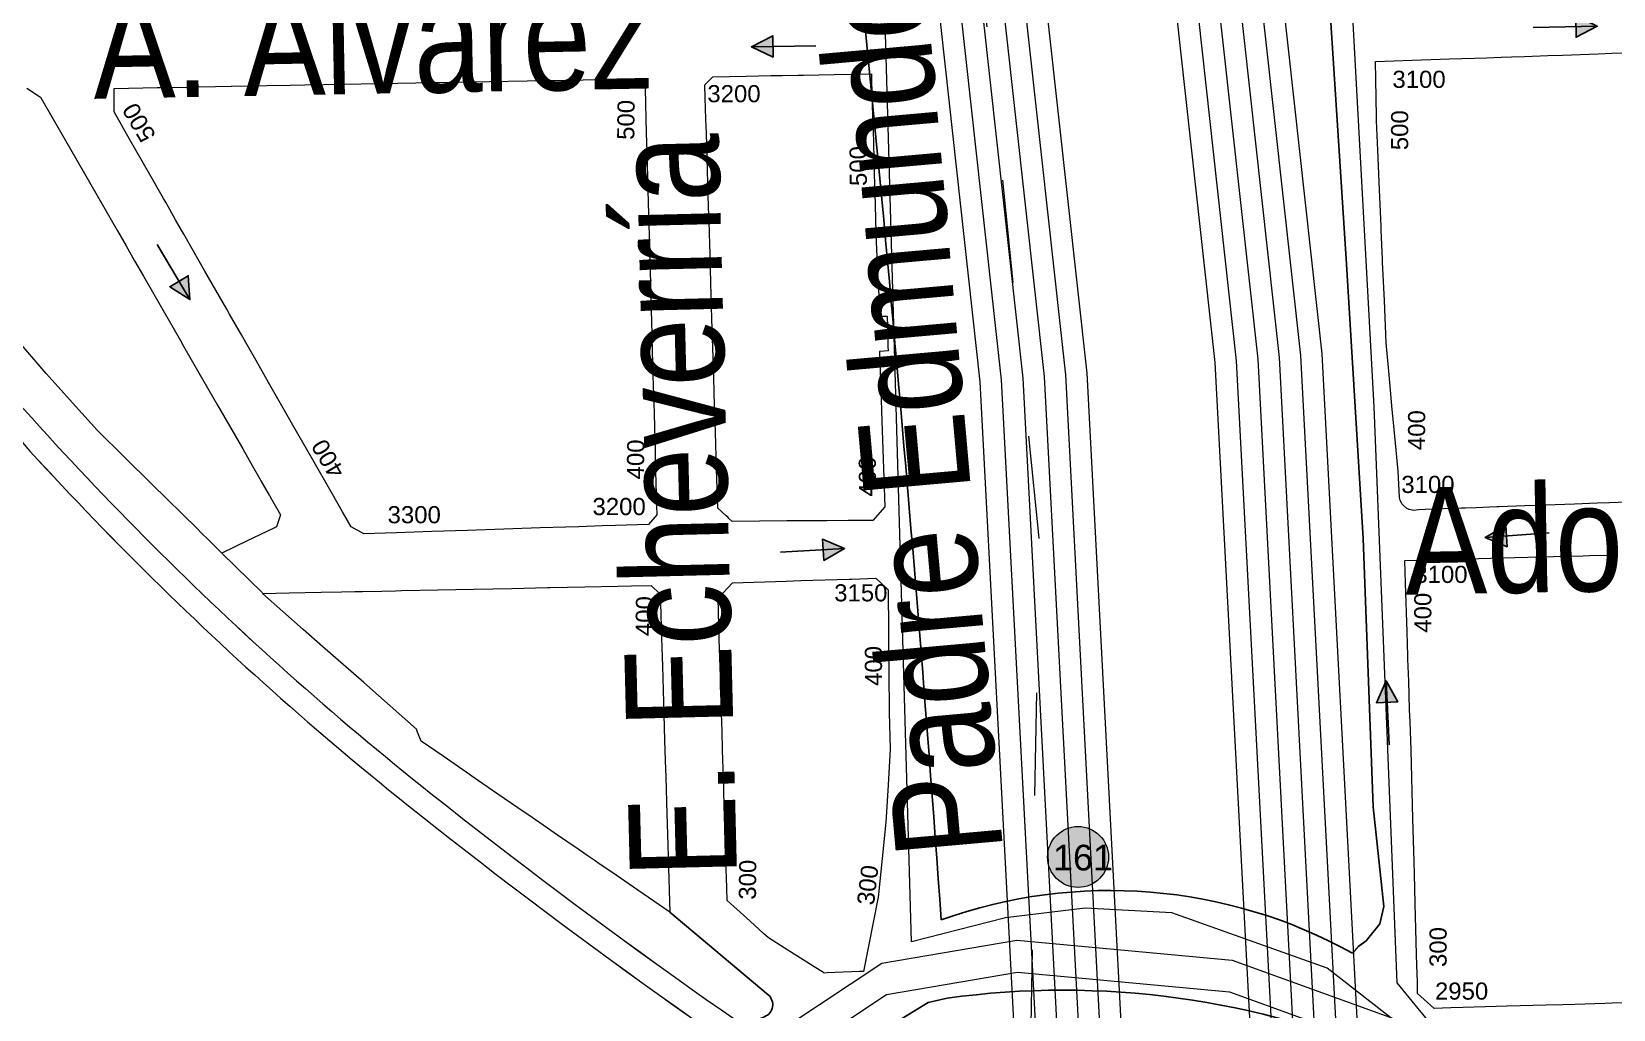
# Model space of a CAD drawing. Header units: millimetres. Extents: x 11558 to 23675, y 49449 to 61482.
# Drawn here: x 17404.8 to 17773.9, y 53689.8 to 53918 of the extents above; entities that cross this region are included whole.
import ezdxf

# ---------------------------------------------------------------- set-up
doc = ezdxf.new("R2010")
doc.units = ezdxf.units.MM
doc.linetypes.add('ACAD_ISO03W100', pattern=[30, 12, -18])
for name, color, linetype in [('0. autopistas', 254, 'Continuous'), ('0. plano base - nombres calles', 22, 'Continuous'), ('0. Plano Base - PLANO', 254, 'Continuous'), ('0. Plano base - sentido calles', 253, 'Continuous'), ('0. vias del tren', 252, 'VÍAS'), ('0.BARRIOS - DIVISIÓN', 12, 'ACAD_ISO03W100'), ('7. puesta en valor CC la lucila', 212, 'Continuous'), ('numeración', 7, 'Continuous')]:
    doc.layers.add(name, color=color, linetype=linetype)
for name, color, linetype, true_color in [('Linea 15 a Cap', 7, 'Continuous', 0x13f12d), ('Linea 15 a Prov', 7, 'Continuous', 0x077e15), ('Linea 161 ida', 7, 'Continuous', 0xd16b6b), ('linea 161 vuelta', 7, 'Continuous', 0x9d070c), ('Linea 194 ida', 7, 'Continuous', 0x8f148f), ('Linea 194 vuelta', 7, 'Continuous', 0x34dad7), ('Linea 228 ida', 7, 'Continuous', 0x8d6453), ('Linea 228 vuelta', 7, 'Continuous', 0x73a95b), ('Linea 371', 7, 'Continuous', 0xfb0804), ('Linea 430', 7, 'Continuous', 0xdb7a0a), ('Linea 57 ida', 7, 'Continuous', 0xf6120e), ('Linea 57 vuelta', 7, 'Continuous', 0x71160a)]:
    doc.layers.add(name, color=color, linetype=linetype, true_color=true_color)
doc.layers.add('Linea Bicentenario Original', color=7, linetype='Continuous', true_color=0x0000cc, transparency=0.5)
doc.layers.get('7. puesta en valor CC la lucila').off()
doc.styles.get("Standard").update_dxf_attribs({"font": 'arial.ttf'})
doc.linetypes.add('VÍAS', pattern='A,0.15,[130,ltypeshp.shx,S=0.25,R=0,X=0,Y=0],0.15', length=0.3)

# ---------------------------------------------------------------- blocks, each defined once
blk = doc.blocks.new('MANZANAS')
at = {"layer": '0. Plano Base - PLANO', "color": 0, "linetype": 'Continuous', "lineweight": 5}
for p, q in [((5638075.16, 6177058.13), (5638106.11, 6177003.6)), ((5638106.11, 6177003.6), (5638119.09, 6176984.09)), ((5638119.09, 6176984.09), (5638120.09, 6176980.09)), ((5638120.09, 6176980.09), (5638119.08, 6176975.09)), ((5638119.08, 6176975.09), (5638118.08, 6176973.09)), ((5638118.08, 6176973.09), (5638117.58, 6176971.09)), ((5638038.53, 6176918.17), (5638035.02, 6176915.17)), ((5638035.02, 6176915.17), (5638030.67, 6176907.93))]:
    blk.add_line(p, q, dxfattribs=at)
at = {"layer": '0. Plano Base - PLANO', "color": 0, "linetype": 'VÍAS', "lineweight": 5, "ltscale": 4}
for points in [[(5636190.29, 6177920.23), (5636600.65, 6177660.36), (5637085.84, 6177354.16), (5637263.62, 6177241.21), (5637472.82, 6177111), (5637571.49, 6177049.28, 0.034614), (5637743.65, 6176957.49, 0.057202), (5637909.55, 6176905.02, 0.054556), (5638209.99, 6176880.02), (5638294.57, 6176887.04), (5638406.34, 6176909.92, 0.047981), (5638486.75, 6176934.6, 0.010506), (5638593.2, 6176981.47, 0.012553), (5638693.49, 6177031.26), (5639415.11, 6177447.42), (5639833.78, 6177688.18), (5639882.57, 6177713.3), (5639982.37, 6177752.6), (5640325.06, 6177892.29), (5640449.11, 6177927.35), (5640559.38, 6177958.52), (5640687.98, 6177992.86, -0.106625), (5640860.02, 6178001.21, -0.026161), (5640988.08, 6177973.08, -0.026161)], [(5636187.35, 6177915.58), (5636597.71, 6177655.71), (5637082.9, 6177349.51), (5637260.69, 6177236.55), (5637469.91, 6177106.33), (5637568.57, 6177044.61, 0.034614), (5637741.4, 6176952.47, 0.057202), (5637908.5, 6176899.62, 0.054584), (5638210.28, 6176874.52), (5638295.35, 6176881.59), (5638407.44, 6176904.53, 0.047981), (5638488.86, 6176929.52, 0.010506), (5638595.52, 6176976.48, 0.012565), (5638696.14, 6177026.44), (5639417.85, 6177442.65), (5639836.41, 6177683.35), (5639884.84, 6177708.29), (5639984.42, 6177747.49), (5640326.85, 6177887.08), (5640450.61, 6177922.06), (5640560.84, 6177953.22), (5640689.4, 6177987.55, -0.106625), (5640859.12, 6177995.78, -0.026161), (5640986.62, 6177967.77, 0.135104)]]:
    blk.add_lwpolyline(points, format="xyb", dxfattribs=at)
at = {"layer": '0. Plano Base - PLANO', "color": 0, "linetype": 'Continuous', "lineweight": 5}
for points in [[(5637974.41, 6177217.75), (5637976.32, 6177215.23), (5638008.27, 6177169.2), (5638042.22, 6177113.17), (5638075.16, 6177058.13)], [(5638131.27, 6177097.08), (5638122.38, 6177092.03), (5638119.84, 6177090.59), (5638115.22, 6177087.96), (5638107.37, 6177083.51), (5638105.16, 6177082.26), (5638099.84, 6177079.24), (5638099.5, 6177079.04), (5638095.3, 6177076.66), (5638093.02, 6177075.36), (5638092.3, 6177074.95), (5638084.92, 6177070.77), (5638083.53, 6177069.98), (5638082.63, 6177069.37), (5638082.26, 6177069.26), (5638081.58, 6177069.07), (5638081.03, 6177069.04), (5638079.96, 6177069.25), (5638079.46, 6177069.48), (5638078.85, 6177069.95), (5638078.6, 6177070.15), (5638078.26, 6177070.57), (5638075.16, 6177075.81), (5638071.59, 6177081.34), (5638068.11, 6177086.74), (5638067.31, 6177087.99), (5638063.92, 6177093.28), (5638062.94, 6177094.8), (5638058.89, 6177101.12), (5638053.97, 6177109.67), (5638049.49, 6177117.43), (5638049.09, 6177118.13), (5638045.8, 6177123.83), (5638045.3, 6177124.71), (5638041.05, 6177132.09), (5638036.44, 6177140.09), (5638033.03, 6177146.04), (5638032.52, 6177146.94), (5638028.43, 6177154.53), (5638026.43, 6177158.23), (5638033.87, 6177162.43), (5638041.47, 6177166.72), (5638049.08, 6177171.01), (5638051.99, 6177172.66), (5638054.08, 6177173.84), (5638056.68, 6177175.31), (5638061.43, 6177177.99), (5638064.43, 6177179.68), (5638071.7, 6177183.78), (5638074.5, 6177185.37), (5638077.82, 6177187.24)], [(5638183.75, 6176992.55), (5638176.76, 6176988.65), (5638175.24, 6176987.8), (5638169.12, 6176984.39), (5638166.69, 6176983.04), (5638163.19, 6176981.09), (5638155.36, 6176976.72), (5638146.35, 6176971.7), (5638143.85, 6176970.3), (5638140.46, 6176968.41), (5638135.42, 6176969.74), (5638134.11, 6176972.11), (5638132.2, 6176975.55), (5638131.02, 6176977.67), (5638125.24, 6176988.09), (5638121.89, 6176994.14), (5638120.5, 6176996.64), (5638115.63, 6177005.42), (5638107.86, 6177019.43), (5638104.59, 6177025.24), (5638103.24, 6177027.63), (5638101.54, 6177030.67), (5638099.95, 6177033.49), (5638097.46, 6177037.91), (5638097.07, 6177038.6), (5638094.32, 6177043.5), (5638088.75, 6177053.39), (5638086.13, 6177058.05), (5638091.25, 6177060.88), (5638093.9, 6177062.34), (5638101.26, 6177066.41), (5638108.64, 6177070.48), (5638116.55, 6177074.85), (5638122.61, 6177078.2), (5638123.88, 6177078.9), (5638128.88, 6177081.66)], [(5637750.03, 6177007.62), (5637753.81, 6177007.25), (5637763.16, 6177001.26), (5637773.63, 6176994.54), (5637784.09, 6176987.83), (5637787.51, 6176985.63), (5637790.91, 6176983.45), (5637794.42, 6176981.2), (5637801.46, 6176976.69), (5637808.95, 6176971.88), (5637810.22, 6176971.06), (5637816.27, 6176967.18), (5637823.59, 6176962.49), (5637830.66, 6176957.95), (5637833.53, 6176956.11), (5637837.26, 6176953.72), (5637840.28, 6176951.78), (5637840.71, 6176951.5), (5637843.99, 6176949.4), (5637844.1, 6176949.33), (5637844.87, 6176948.83), (5637848.42, 6176946.55), (5637848.92, 6176943.6), (5637848.51, 6176943.05), (5637848.39, 6176942.9), (5637844.38, 6176937.57), (5637840.43, 6176932.33), (5637836.26, 6176933.61), (5637833.86, 6176934.35), (5637832.74, 6176934.69), (5637818.53, 6176939.06), (5637809.94, 6176941.7), (5637801.44, 6176944.31), (5637793.35, 6176947.34), (5637788.61, 6176949.11), (5637784.71, 6176950.57), (5637776.61, 6176953.84)]]:
    blk.add_lwpolyline(points, dxfattribs=at)
for points in [[(5637946.82, 6177059.61), (5637951.24, 6177052.23), (5637952.68, 6177052.98), (5637955.02, 6177048.74), (5637956.12, 6177046.74), (5637956.62, 6177045.83), (5637955.02, 6177044.87), (5637954.94, 6177044.82), (5637957.14, 6177040.9), (5637959.28, 6177037.1), (5637962.87, 6177030.7), (5637972.71, 6177013.17), (5637971.7, 6177009.1), (5637970.6, 6177008.52), (5637967.08, 6177006.66), (5637966.62, 6177006.42), (5637962.2, 6177004.09), (5637961.15, 6177003.53), (5637957.12, 6177001.41), (5637953.96, 6176999.74), (5637942.65, 6176993.76), (5637941.71, 6176994.02), (5637941.42, 6176994.1), (5637940.84, 6176994.26), (5637938.25, 6176994.97), (5637933.79, 6177002.95), (5637929.62, 6177010.42), (5637925.23, 6177018.29), (5637923.18, 6177021.96), (5637921.09, 6177025.69), (5637916.7, 6177033.55), (5637912.61, 6177040.89), (5637910.97, 6177043.83), (5637909.3, 6177046.82), (5637908.21, 6177048.77), (5637905.62, 6177053.41), (5637903.99, 6177056.33), (5637899.82, 6177063.79), (5637895.57, 6177071.4), (5637893.97, 6177074.27), (5637891.54, 6177078.62), (5637890.07, 6177081.24), (5637890.05, 6177081.29), (5637890.79, 6177083.78), (5637897.67, 6177087.51), (5637902.75, 6177090.27), (5637905.12, 6177091.55), (5637908.33, 6177093.29), (5637909.42, 6177093.88), (5637915.74, 6177097.31), (5637923.36, 6177101.44), (5637923.42, 6177101.33), (5637923.68, 6177100.86), (5637924.14, 6177100.03), (5637926.8, 6177095.24), (5637928.22, 6177092.69), (5637929.7, 6177090.04), (5637936.07, 6177078.56), (5637938.1, 6177074.9), (5637939.94, 6177071.57), (5637942.39, 6177067.13)], [(5637874.4, 6176955.33), (5637867.71, 6176951.58), (5637864.38, 6176951.62), (5637860.96, 6176953.82), (5637856.99, 6176956.38), (5637848.68, 6176961.74), (5637841.39, 6176966.44), (5637839.66, 6176967.55), (5637831.75, 6176972.66), (5637826.79, 6176975.86), (5637823.77, 6176977.8), (5637821, 6176979.59), (5637816.32, 6176982.61), (5637815.2, 6176983.33), (5637806.56, 6176988.9), (5637798.24, 6176994.27), (5637794.98, 6176996.37), (5637791.18, 6176998.82), (5637790.16, 6176999.48), (5637784.76, 6177002.96), (5637781.77, 6177004.89), (5637776.75, 6177008.13), (5637770.61, 6177012.09), (5637768.11, 6177016.97), (5637776.95, 6177021.77), (5637779.59, 6177023.2), (5637783.32, 6177025.22), (5637783.61, 6177025.38), (5637788.93, 6177028.27), (5637792.13, 6177030.01), (5637792.23, 6177030.06), (5637799.51, 6177034.01), (5637804.21, 6177036.56), (5637807.21, 6177038.19), (5637814.94, 6177042.38), (5637822.61, 6177046.54), (5637829.99, 6177050.54), (5637837.43, 6177054.58), (5637845.11, 6177058.74), (5637852.86, 6177062.95), (5637857.63, 6177065.54), (5637860.62, 6177067.16), (5637868.01, 6177071.17), (5637875.22, 6177075.08), (5637878.02, 6177074.15), (5637879.8, 6177070.94), (5637881.48, 6177067.9), (5637883.08, 6177065.03), (5637885.25, 6177061.11), (5637889.58, 6177053.31), (5637893.69, 6177045.91), (5637894.51, 6177044.43), (5637896.52, 6177040.8), (5637897.96, 6177038.22), (5637898.61, 6177037.05), (5637902.17, 6177030.63), (5637903.71, 6177027.85), (5637904.03, 6177027.27), (5637906.32, 6177023.15), (5637910.64, 6177015.37), (5637914.85, 6177007.78), (5637916.49, 6177004.83), (5637919.04, 6177000.24), (5637921.5, 6176995.79), (5637925.31, 6176988.93), (5637926.36, 6176987.03), (5637925.7, 6176984.13), (5637918.97, 6176980.36), (5637916.25, 6176978.83), (5637911.52, 6176976.18), (5637908.89, 6176974.7), (5637903.66, 6176971.76), (5637888.81, 6176963.42), (5637881.58, 6176959.37)], [(5638010.96, 6176910.47), (5638010.37, 6176910.13), (5638010.17, 6176910.15), (5638007.62, 6176910.36), (5638005.6, 6176910.52), (5637999.3, 6176911.04), (5637995.06, 6176911.41), (5637993.53, 6176911.81), (5637989.42, 6176912.88), (5637982.45, 6176914.7), (5637982.39, 6176914.81), (5637981.03, 6176917.23), (5637979.86, 6176919.32), (5637978.03, 6176922.6), (5637976.05, 6176926.16), (5637973.85, 6176930.09), (5637971.7, 6176933.94), (5637969.89, 6176937.18), (5637969.56, 6176937.78), (5637965.33, 6176945.35), (5637963.11, 6176949.32), (5637961.15, 6176952.83), (5637959.73, 6176955.37), (5637958.01, 6176958.44), (5637956.95, 6176960.35), (5637952.63, 6176968.08), (5637951.11, 6176970.8), (5637948, 6176976.38), (5637949.34, 6176981.11), (5637960.26, 6176987.21), (5637963.25, 6176988.88), (5637973.11, 6176994.39), (5637973.67, 6176994.7), (5637978.58, 6176997.45), (5637982.38, 6176996.38), (5637995.77, 6176971.12), (5637999.9, 6176963.67), (5638003.36, 6176955.88), (5638006.85, 6176948.03), (5638009.99, 6176940.1), (5638013.08, 6176932.31), (5638013.33, 6176931.68), (5638018.3, 6176914.7), (5638018.25, 6176914.67), (5638017.96, 6176914.5), (5638017.47, 6176914.22)], [(5637965.5, 6176917.43), (5637971.83, 6176906.12), (5637962.8, 6176907.24), (5637955.52, 6176908.14), (5637952, 6176908.57), (5637950.88, 6176908.71), (5637948.91, 6176908.96), (5637946.31, 6176909.28), (5637940.27, 6176910.03), (5637938.38, 6176910.26), (5637933.11, 6176910.91), (5637929.12, 6176911.41), (5637923.52, 6176912.1), (5637918.08, 6176912.77), (5637913.61, 6176913.33), (5637908.08, 6176914.01), (5637901.93, 6176914.78), (5637900.22, 6176916.29), (5637899.66, 6176916.79), (5637896.19, 6176917.65), (5637883.73, 6176920.73), (5637877.52, 6176922.26), (5637871.41, 6176923.77), (5637865.5, 6176925.24), (5637853.16, 6176928.29), (5637858.64, 6176931.29), (5637865.22, 6176934.88), (5637869.34, 6176937.13), (5637872.1, 6176938.63), (5637873.7, 6176939.51), (5637877.64, 6176941.66), (5637880.4, 6176943.17), (5637881.64, 6176943.84), (5637889.13, 6176947.94), (5637896.46, 6176951.94), (5637904.26, 6176956.2), (5637911.56, 6176960.18), (5637912.1, 6176960.48), (5637919.19, 6176964.35), (5637925.98, 6176968.06), (5637928.74, 6176969.57), (5637932.78, 6176971.77), (5637935.61, 6176970.94), (5637937.85, 6176966.92), (5637939.45, 6176964.07), (5637941.7, 6176960.04), (5637943.79, 6176956.3), (5637947.91, 6176948.93), (5637950.77, 6176943.81), (5637952.23, 6176941.19), (5637954.53, 6176937.07), (5637956.44, 6176933.65), (5637960.62, 6176926.18), (5637964.14, 6176919.88)]]:
    blk.add_lwpolyline(points, close=True, dxfattribs=at)
at = {"layer": '0. Plano Base - PLANO', "color": 0}
blk.add_lwpolyline([(5637840.43, 6176932.33), (5637853.08, 6176928.44)], dxfattribs=at)
blk.add_lwpolyline([(5637971.83, 6176906.12), (5638001.08, 6176899.59, -0.57325), (5638002.66, 6176894.66, 0.271821), (5637998.94, 6176876.28, -0.473165), (5637996.5, 6176872.33), (5637960.59, 6176867.5)], format="xyb", dxfattribs=at)
at = {"layer": '0. Plano Base - PLANO', "color": 0, "linetype": 'Continuous', "lineweight": 5}
for centre, radius, start, end in [((5631640.7, 6173015.27), 7494.19, 31.524897, 33.884771), ((5638114.49, 6176854.36), 116.77, 88.4832, 137.1708), ((5638152.82, 6176756.83), 197.72, 93.9904, 125.3141)]:
    blk.add_arc(centre, radius, start, end, dxfattribs=at)
blk = doc.blocks.new('161 ida')
at = {"layer": 'Linea 161 ida', "lineweight": 211, "true_color": 0xededed}
h = blk.add_hatch(color=7, dxfattribs=at)
h.dxf.hatch_style = 1
edge = h.paths.add_edge_path()
edge.add_arc((0, 0), 7.11, 0, 360)
at = {"layer": 'Linea 161 ida', "lineweight": 9}
blk.add_circle((0, 0), 7.11, dxfattribs=at)
at = {"layer": 'Linea 161 ida', "lineweight": 15, "insert": (-5.85, 2.85), "char_height": 6, "attachment_point": 1}
blk.add_mtext_dynamic_manual_height_columns('161', width=16.4579, gutter_width=12.5, heights=[0], dxfattribs=at)

msp = doc.modelspace()

# ---------------------------------------------------------------- hatches: boundary and pattern name
at = {"layer": '0. Plano base - sentido calles', "linetype": 'Continuous', "lineweight": 25, "ltscale": 2, "true_color": 0x1a1a1a}
h = msp.add_hatch(color=250, dxfattribs=at)
h.dxf.hatch_style = 1
h.paths.add_polyline_path([(17770.12, 53919.23), (17765.08, 53921.65), (17765.13, 53919.15)])
h.paths.add_polyline_path([(17770.12, 53919.23), (17765.13, 53919.15), (17765.17, 53916.65)])
h = msp.add_hatch(color=250, dxfattribs=at)
h.dxf.hatch_style = 1
h.paths.add_polyline_path([(17572.75, 53914.45), (17577.79, 53912.03), (17577.75, 53914.53)])
h.paths.add_polyline_path([(17572.75, 53914.45), (17577.75, 53914.53), (17577.71, 53917.03)])
h = msp.add_hatch(color=250, dxfattribs=at)
h.dxf.hatch_style = 1
h.paths.add_polyline_path([(17441.71, 53855.42), (17441.31, 53860.99), (17439.16, 53859.71)])
h.paths.add_polyline_path([(17441.71, 53855.42), (17439.16, 53859.71), (17437.01, 53858.44)])
h = msp.add_hatch(color=250, dxfattribs=at)
h.dxf.hatch_style = 1
h.paths.add_polyline_path([(17594.48, 53797.35), (17589.34, 53799.55), (17589.49, 53797.05)])
h.paths.add_polyline_path([(17594.48, 53797.35), (17589.49, 53797.05), (17589.64, 53794.56)])
h = msp.add_hatch(color=250, dxfattribs=at)
h.dxf.hatch_style = 1
h.paths.add_polyline_path([(17743.93, 53799.88), (17749.09, 53797.75), (17748.92, 53800.24)])
h.paths.add_polyline_path([(17743.93, 53799.88), (17748.92, 53800.24), (17748.74, 53802.73)])
h = msp.add_hatch(color=250, dxfattribs=at)
h.dxf.hatch_style = 1
h.paths.add_polyline_path([(17720.82, 53766.46), (17718.57, 53761.35), (17721.07, 53761.47)])
h.paths.add_polyline_path([(17720.82, 53766.46), (17721.07, 53761.47), (17723.56, 53761.59)])

# ---------------------------------------------------------------- linework, layer by layer
at = {"layer": '0. autopistas'}
for p, q in [((17707.32, 53929.1), (17711.61, 53863.73)), ((17711.61, 53863.73), (17715.48, 53799.7)), ((17715.48, 53799.7), (17717.8, 53737.05)), ((17717.8, 53737.05), (17720.32, 53713.75)), ((17720.32, 53713.75), (17719.36, 53709.74)), ((17719.36, 53709.74), (17716.17, 53705.76)), ((17714.36, 53704.45), (17712.99, 53702.91)), ((17716.17, 53705.76), (17714.36, 53704.45)), ((17618.44, 53692.39), (17613.95, 53691.35)), ((17613.95, 53691.35), (17606.75, 53686.93))]:
    msp.add_line(p, q, dxfattribs=at)
for centre, radius, start, end in [((10141.75, 53178.61), 7494.19, 4.071245, 6.431118), ((17656.43, 53600.75), 116.77, 61.0295, 109.7171), ((17645.48, 53496.53), 197.72, 66.5368, 97.8605)]:
    msp.add_arc(centre, radius, start, end, dxfattribs=at)
at = {"layer": '0. Plano base - sentido calles', "color": 250, "linetype": 'Continuous', "lineweight": 25, "ltscale": 2, "true_color": 0x1a1a1a}
for points in [[(17755.13, 53918.98), (17770.12, 53919.23), (17765.17, 53916.65), (17765.08, 53921.65), (17770.12, 53919.23)], [(17587.75, 53914.7), (17572.75, 53914.45), (17577.71, 53917.03), (17577.79, 53912.03), (17572.75, 53914.45)], [(17434.05, 53868.31), (17441.71, 53855.42), (17437.01, 53858.44), (17441.31, 53860.99), (17441.71, 53855.42)], [(17579.51, 53796.45), (17594.48, 53797.35), (17589.64, 53794.56), (17589.34, 53799.55), (17594.48, 53797.35)], [(17758.89, 53800.96), (17743.93, 53799.88), (17748.74, 53802.73), (17749.09, 53797.75), (17743.93, 53799.88)], [(17721.56, 53751.48), (17720.82, 53766.46), (17723.56, 53761.59), (17718.57, 53761.35), (17720.82, 53766.46)]]:
    msp.add_lwpolyline(points, dxfattribs=at)
at = {"layer": '0. vias del tren', "color": 252, "lineweight": 13, "ltscale": 2}
for points in [[(16435.57, 55430.93), (16679.91, 55011.13), (16969.3, 54515.73), (17074.98, 54333.52), (17200.61, 54121.51), (17259.7, 54021.26, 0.034614), (17370.59, 53859.81, 0.057202), (17494.5, 53735.88, 0.054584), (17750.73, 53574.47), (17829.47, 53541.52), (17939.52, 53510.21, 0.047981), (18023.3, 53494.85, 0.010506), (18139.59, 53487.34, 0.012565), (18251.92, 53485.29), (19084.23, 53521.9), (19566.63, 53542.52), (19621.1, 53542.32), (19727.53, 53531.2), (20095.76, 53497.2), (20221.71, 53471.18), (20333.89, 53448.01), (20463.8, 53419.21, -0.106625), (20618.2, 53348.27, -0.026161), (20718.43, 53264.63, 0.135104)], [(16440.33, 55433.7), (16684.66, 55013.9), (16974.05, 54518.5), (17079.73, 54336.31), (17205.34, 54124.31), (17264.44, 54024.05, 0.034614), (17374.9, 53863.23, 0.057202), (17497.92, 53740.19, 0.054556), (17753, 53579.49), (17831.29, 53546.72), (17941.03, 53515.5, 0.047981), (18023.76, 53500.33, 0.010506), (18139.83, 53492.84, 0.012553), (18251.78, 53490.79), (19083.99, 53527.39), (19566.52, 53548.02), (19621.39, 53547.82), (19728.07, 53536.67), (20096.57, 53502.64), (20222.82, 53476.57), (20335.04, 53453.39), (20464.99, 53424.58, -0.106625), (20621.5, 53352.67, -0.026161), (20722.17, 53268.66, -0.026161)]]:
    msp.add_lwpolyline(points, format="xyb", dxfattribs=at)
at = {"layer": '0.BARRIOS - DIVISIÓN', "color": 14, "lineweight": 18, "ltscale": 2}
for points in [[(19746.68, 55789.02), (19726.12, 55476.55), (19705.29, 55342.21), (19682.91, 54948.63), (19661.94, 54643.15), (19640.4, 54304.03), (19607.91, 53959.65), (19567.75, 53570.63), (19550.03, 53389.45), (19077.25, 53357.53), (18962.05, 53342.81), (18817.78, 53351.07), (18595.68, 53358.57), (18202.92, 53380.53), (17765.7, 53372.91), (17659.73, 53390.45), (17637.92, 53679.7), (17639.89, 53799.72), (17625.59, 53940.22), (17597.55, 54075.9), (17579.24, 54125.09), (17580.44, 54241.86), (17585.92, 54374.44), (17552.48, 55699.13)], [(16143.57, 52644.27), (16954.31, 53347.77), (17515.76, 53367.33), (17538.11, 53382.21), (17659.73, 53390.45), (17637.92, 53679.7), (17639.89, 53799.72), (17625.59, 53940.22), (17597.55, 54075.9), (17579.24, 54125.09), (17580.44, 54241.86), (17585.92, 54374.44), (14987.64, 54310.9)]]:
    msp.add_lwpolyline(points, dxfattribs=at)
at = {"layer": 'Linea 15 a Cap', "lineweight": 15}
msp.add_lwpolyline([(18877.05, 53299.72), (18768.87, 53302.62), (18677.1, 53304.55), (18566.98, 53306.48), (18503.23, 53305.52), (18390.76, 53303.76), (18311.55, 53300.87), (18247.8, 53294.11), (18113.53, 53276.73), (17915.51, 53247.77), (17757.95, 53258.57, -0.327339), (17621.75, 53442.94), (17639.94, 53669.21), (17631.12, 53836.68), (17611.1, 54018.07), (17583.77, 54155.58), (17556.37, 54318.32)], format="xyb", dxfattribs=at)
at = {"layer": 'Linea 15 a Prov', "lineweight": 15}
msp.add_lwpolyline([(18877.16, 53349.74), (18770.06, 53352.61), (18678.07, 53354.54), (18567.04, 53356.49), (18502.47, 53355.51), (18394.07, 53362.76), (18317.53, 53362.12), (18240.35, 53361.48), (18103.76, 53357.87), (17915.85, 53338.65), (17813.35, 53356.99, -0.32162), (17720.56, 53456.2), (17710.09, 53668.24), (17700.92, 53842.36), (17680.35, 54028.76), (17652.62, 54168.22), (17625.99, 54326.4)], format="xyb", dxfattribs=at)
at = {"layer": 'Linea 161 ida', "lineweight": 15}
msp.add_lwpolyline([(15038.53, 53630.5), (15295.58, 53649.16), (15371.25, 53654.67), (15484.23, 53659.53), (15810.17, 53662.07), (16225.4, 53664.88), (16529.57, 53667.04), (16965.89, 53670.07), (17201.7, 53671.86), (17517.89, 53678), (17563.08, 53658.66), (17581.23, 53686.03), (17603.13, 53700.55), (17634.67, 53705.92), (17684.92, 53701.24), (17730.71, 53684.71), (17931.54, 53691), (18114.3, 53694.88), (18298.16, 53701.83), (18520.75, 53709.01), (18726.26, 53714.34), (19024.98, 53724), (19387.6, 53734.8), (19584.12, 53739.87)], dxfattribs=at)
at = {"layer": 'linea 161 vuelta', "lineweight": 15}
msp.add_lwpolyline([(15038.75, 53623.07), (15295.8, 53641.74), (15371.42, 53647.24), (15484.3, 53652.1), (15810.19, 53654.64), (16225.53, 53658.24), (16529.77, 53660.88), (16966.01, 53664.43), (17201.71, 53664.96), (17517.3, 53670.55), (17564.2, 53650.49), (17583.4, 53679.44), (17604.26, 53693.26), (17634.79, 53698.47), (17684.26, 53693.86), (17730.22, 53677.26), (17931.84, 53682.37), (18114.38, 53687.45), (18298.11, 53692.27), (18521.07, 53699.63), (18726.15, 53705.18), (19024.76, 53715.48), (19386.98, 53724.26), (19578.21, 53730.44)], dxfattribs=at)
at = {"layer": 'Linea 194 ida', "lineweight": 15}
msp.add_lwpolyline([(18877.08, 53309.73), (18769.11, 53312.62), (18677.29, 53314.55), (18566.99, 53316.48), (18502.97, 53315.51), (18390.94, 53316.13), (18309.79, 53314.8), (18247.45, 53312.87), (18110.15, 53293.86), (17916.88, 53273.32), (17760.32, 53268.31, -0.325758), (17631.75, 53442.57), (17649.96, 53669.07), (17641.09, 53837.49), (17621, 54019.6), (17593.6, 54157.39), (17566.31, 54319.47)], format="xyb", dxfattribs=at)
at = {"layer": 'Linea 194 vuelta', "lineweight": 15}
msp.add_lwpolyline([(18877.14, 53339.74), (18769.82, 53342.61), (18677.87, 53344.54), (18567.03, 53346.49), (18502.21, 53345.5), (18393.78, 53352.76), (18317.61, 53352.12), (18240.52, 53351.49), (18104.4, 53347.89), (17915.47, 53328.56), (17811.49, 53347.16, -0.32273), (17710.59, 53455.32), (17700.1, 53667.73), (17690.95, 53841.55), (17670.46, 54027.23), (17642.79, 54166.41), (17616.05, 54325.24)], format="xyb", dxfattribs=at)
at = {"layer": 'Linea 228 ida', "lineweight": 15}
msp.add_lwpolyline([(18877.13, 53334.73), (18769.7, 53337.61), (18677.78, 53339.54), (18567.02, 53341.49), (18502.08, 53340.5), (18393.64, 53347.76), (18317.66, 53347.12), (18240.61, 53346.49), (18104.72, 53342.89), (17915.28, 53323.51), (17810.57, 53342.25, -0.323237), (17705.6, 53454.88), (17695.11, 53667.48), (17685.96, 53841.15), (17665.51, 54026.47), (17637.87, 54165.51), (17611.07, 54324.67)], format="xyb", dxfattribs=at)
at = {"layer": 'Linea 228 vuelta', "lineweight": 15}
msp.add_lwpolyline([(18877.06, 53304.73), (18768.99, 53307.62), (18677.2, 53309.55), (18566.99, 53311.48), (18503, 53310.51), (18390.96, 53311.13), (18309.91, 53309.8), (18247.87, 53307.88), (18110.76, 53288.9), (17917.23, 53268.33), (17759.63, 53263.28, -0.327331), (17626.75, 53442.75), (17644.95, 53669.14), (17636.11, 53837.09), (17616.05, 54018.84), (17588.68, 54156.48), (17561.34, 54318.9)], format="xyb", dxfattribs=at)
at = {"layer": 'Linea 371', "lineweight": 15}
for points in [[(17725.56, 53456.25), (17715.08, 53668.5), (17705.9, 53842.77), (17685.3, 54029.52), (17657.54, 54169.12), (17630.96, 54326.97), (17624.91, 54421.12), (17614.91, 54753.22), (17609.44, 55018.02), (17599.05, 55441.42), (17580.65, 55749.75), (17564.14, 56103.52), (17552.21, 56382.28), (17540.9, 56622.56), (17522.31, 56715.45), (17438.74, 57119.43), (17385.05, 57385.09), (17331.8, 57583.94), (17287.45, 57721.37), (17289.44, 57848.9), (17264.06, 57918.91), (17222.67, 57987.51), (17161.06, 58051.63), (17029.71, 58350.34)], [(17636.76, 53442.38), (17654.97, 53669), (17646.08, 53837.9), (17625.94, 54020.36), (17598.52, 54158.29), (17571.29, 54320.05), (17564.97, 54418.29), (17554.93, 54751.7), (17549.46, 55016.66), (17539.1, 55438.89), (17520.73, 55746.56), (17504.2, 56100.84), (17492.27, 56379.59), (17481.18, 56615.22), (17463.51, 56703.48), (17379.95, 57107.41), (17326.61, 57371.38), (17274.12, 57567.38), (17230.04, 57711.91), (17164.68, 57798.69), (17136.71, 57844.98), (17111.1, 57931.49), (17102.76, 58035.15), (16974.79, 58326.18)]]:
    msp.add_lwpolyline(points, dxfattribs=at)
at = {"layer": 'Linea 430', "lineweight": 15}
for points in [[(18877.15, 53344.74), (18769.94, 53347.61), (18677.97, 53349.54), (18567.04, 53351.49), (18502.34, 53350.51), (18393.93, 53357.76), (18317.57, 53357.12), (18240.44, 53356.49), (18104.08, 53352.88), (17915.66, 53333.6), (17812.42, 53352.08, -0.322192), (17715.57, 53455.76), (17705.09, 53667.99), (17695.93, 53841.96), (17675.4, 54027.99), (17647.71, 54167.32), (17621.02, 54325.82)], [(18877.04, 53294.72), (18768.75, 53297.62), (18677, 53299.55), (18566.98, 53301.48), (18503.05, 53300.51), (18391.02, 53301.13), (18310.15, 53299.8), (18248.72, 53297.9), (18111.97, 53278.97), (17917.91, 53258.35), (17758.3, 53253.24, -0.3303), (17616.75, 53443.14), (17634.93, 53669.28), (17626.14, 53836.27), (17606.16, 54017.31), (17578.85, 54154.68), (17551.39, 54317.74)]]:
    msp.add_lwpolyline(points, format="xyb", dxfattribs=at)
at = {"layer": 'Linea 57 ida', "lineweight": 15}
msp.add_lwpolyline([(18877.12, 53329.73), (18769.58, 53332.61), (18677.68, 53334.54), (18567.02, 53336.48), (18501.96, 53335.5), (18393.49, 53342.75), (18317.7, 53342.12), (18240.7, 53341.49), (18105.04, 53337.9), (17915.09, 53318.47), (17809.64, 53337.34, -0.323717), (17700.62, 53454.45), (17690.11, 53667.22), (17680.98, 53840.74), (17660.57, 54025.7), (17632.95, 54164.61), (17606.1, 54324.09)], format="xyb", dxfattribs=at)
at = {"layer": 'Linea 57 vuelta', "lineweight": 15}
msp.add_lwpolyline([(18877.1, 53319.73), (18769.34, 53322.61), (18677.49, 53324.55), (18567.01, 53326.48), (18502.93, 53325.51), (18390.88, 53326.13), (18309.56, 53324.79), (18246.61, 53322.84), (18108.94, 53303.79), (17916.19, 53283.31), (17761.72, 53278.36, -0.322414), (17641.76, 53442.2), (17659.98, 53668.93), (17651.06, 53838.3), (17630.89, 54021.13), (17603.44, 54159.19), (17576.26, 54320.63)], format="xyb", dxfattribs=at)
at = {"layer": 'Linea Bicentenario Original', "color": 14, "lineweight": 15, "true_color": 0x8c0d0d}
msp.add_lwpolyline([(20037.05, 53723.43), (19917.24, 53725.16), (19758.14, 53725.16), (19600.89, 53726.18), (19568.14, 53731.1), (17733.99, 53678.41), (17707.12, 53699.36), (17670.84, 53712.34), (17650.62, 53713.43), (17632.03, 53711.12), (17610.09, 53705.54), (17603.83, 53922.95), (17581.4, 54032.1), (17053.75, 54016.57), (17030.34, 54095.76), (16510.55, 54095.76)], dxfattribs=at)
at = {"layer": 'Linea Bicentenario Original', "color": 165, "lineweight": 15, "true_color": 0x5e67af}
msp.add_lwpolyline([(20037.69, 53731.47), (19756.5, 53732.18), (19601.19, 53733.97), (19562.87, 53737.41), (18177.32, 53694.74), (17734.3, 53682.66), (17723.41, 53695.96), (17718.06, 53830.44), (17713.1, 53921.41), (17699.24, 54038.02), (17064.92, 54022.91), (17040.55, 54014.34), (16505.98, 54013.05)], dxfattribs=at)

# ---------------------------------------------------------------- block references
at = {"layer": '0. Plano Base - PLANO', "color": 28, "lineweight": 5, "true_color": 0x0d0d0d, "rotation": 332.5463477508169}
msp.add_blockref('MANZANAS', (-7833237.48, -2828296.13), dxfattribs=at)
at = {"layer": '7. puesta en valor CC la lucila', "color": 250, "lineweight": 30, "rotation": 332.5463477508169}
msp.add_blockref('MANZANAS', (-7833237.48, -2828296.13), dxfattribs=at)
at = {"layer": 'Linea 161 ida', "lineweight": 15}
msp.add_blockref('161 ida', (17648.96, 53725.35), dxfattribs=at)

# ---------------------------------------------------------------- texts
at = {"layer": '0. plano base - nombres calles', "color": 250, "lineweight": 15, "true_color": 0x1a1a1a, "char_height": 25, "attachment_point": 1}
for s, insert, rotation in [('{\\fArial Narrow|b0|i0|c0|p34;Padre Edmundo Vanini}', (17606.59, 53724.51), 95.0903), ('{\\fArial Narrow|b0|i0|c0|p34;A. Alvarez}', (17418.85, 53927.28), 1.0744), ('{\\fArial Narrow|b0|i0|c0|p34;E. Echeverría}', (17544.39, 53720.21), 91.4248), ('{\\fArial Narrow|b0|i0|c0|p34;Adolfo Alsina}', (17724.93, 53811.53), 1.0744)]:
    msp.add_mtext_dynamic_manual_height_columns(s, width=329.255, gutter_width=12.5, heights=[0], dxfattribs=dict(at, insert=insert, rotation=rotation))
at = {"layer": 'numeración', "color": 251, "true_color": 0x606162, "char_height": 4, "attachment_point": 1}
for s, insert in [('3100', (17722.31, 53908.85)), ('3200', (17562.45, 53905.5)), ('3100', (17724.38, 53814.3)), ('3300', (17487.83, 53807.23)), ('3200', (17535.65, 53809.14)), ('3100', (17727.42, 53793.3)), ('3150', (17592.05, 53789)), ('2950', (17732.24, 53696.05))]:
    msp.add_mtext_dynamic_manual_height_columns(s, width=16.0314, gutter_width=12.5, heights=[0], dxfattribs=dict(at, insert=insert))
for s, insert, rotation in [('500', (17430.46, 53891.72), 120.5792), ('500', (17541.39, 53892.74), 89.3675), ('500', (17721.98, 53890.31), 89.8705), ('500', (17595.68, 53881.93), 90.463), ('400', (17725.94, 53820.31), 89.8705), ('400', (17474.57, 53813.23), 120.5792), ('400', (17543.64, 53813.49), 89.3675), ('400', (17597.83, 53809.43), 90.463), ('400', (17545.68, 53776.92), 89.3675), ('400', (17727.38, 53777.69), 89.8705), ('400', (17599.25, 53765.25), 90.463), ('300', (17569.78, 53715.4), 89.3675), ('300', (17597.34, 53714.4), 83.2742), ('300', (17730.95, 53699.67), 89.8705)]:
    msp.add_mtext_dynamic_manual_height_columns(s, width=16.0314, gutter_width=12.5, heights=[0], dxfattribs=dict(at, insert=insert, rotation=rotation))

doc.saveas('drawing.dxf')
